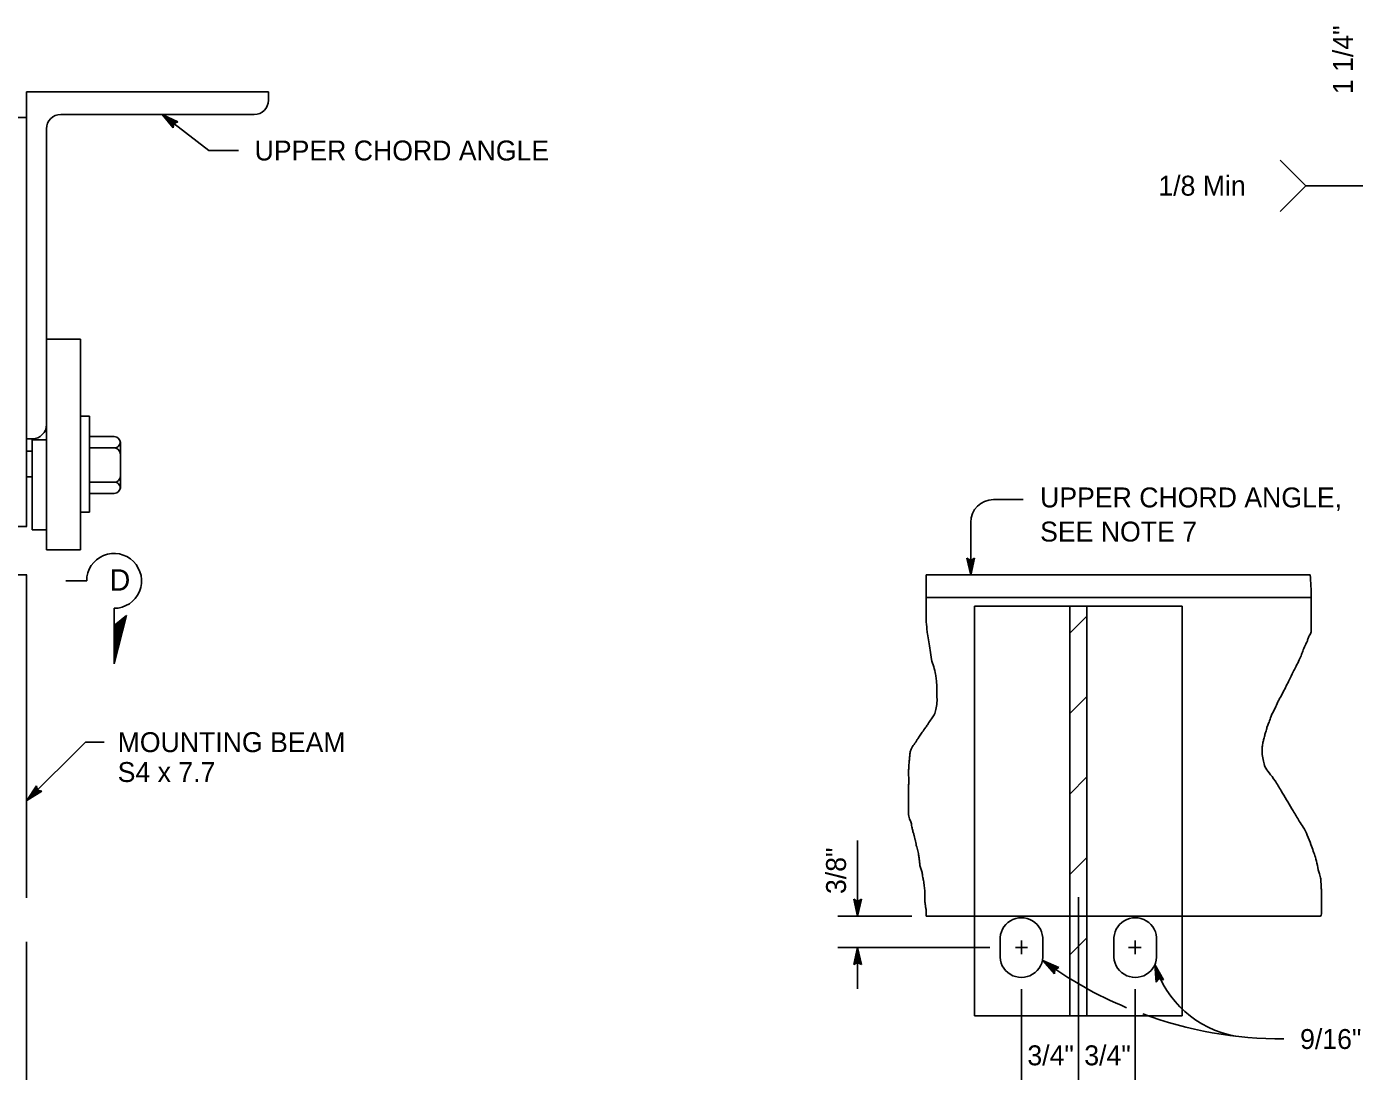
# Model space of a CAD drawing. Extents: x -894 to 866, y -476 to 714.
# Drawn here: x -461.6 to 5, y -118 to 249.3 of the extents above; entities that cross this region are included whole.
import ezdxf

# ---------------------------------------------------------------- set-up
doc = ezdxf.new("R2010")
doc.units = 0
for name, color, linetype in [('22 Misc Cnst Det', 7, 'Continuous'), ('56 Stage 3 Anno', 7, 'Continuous'), ('57 Undefined', 7, 'Continuous'), ('59 Sndwall Anno', 7, 'Continuous'), ('60 Nongeo Data', 7, 'Continuous')]:
    doc.layers.add(name, color=color, linetype=linetype)

msp = doc.modelspace()

# ---------------------------------------------------------------- linework, layer by layer
at = {"layer": '22 Misc Cnst Det'}
for p, q in [((-440.52, 54.46), (-447.86, 54.46)), ((-430.88, 44.82), (-430.88, 25.28)), ((-430.88, 25.28), (-426.53, 42.34)), ((-430.88, 38.81), (-426.53, 42.34)), ((-430.88, 26.69), (-426.98, 41.97)), ((-430.88, 28.09), (-427.43, 41.61)), ((-430.88, 29.49), (-427.88, 41.24)), ((-430.88, 30.89), (-428.33, 40.88)), ((-430.88, 32.29), (-428.78, 40.51)), ((-430.88, 33.7), (-429.23, 40.15)), ((-430.88, 35.1), (-429.68, 39.78)), ((-430.88, 36.5), (-430.14, 39.42)), ((-430.88, 37.91), (-430.59, 39.05))]:
    msp.add_line(p, q, dxfattribs=at)
msp.add_arc((-430.88, 54.46), 9.64, 270, 180.0005, dxfattribs=at)
at = {"layer": '56 Stage 3 Anno'}
for p, q in [((-414.04, 218.4), (-397.59, 205.75)), ((-410.1, 213.68), (-414.04, 218.4)), ((-414.04, 218.4), (-414.04, 218.4)), ((-414.04, 218.4), (-408.47, 215.8)), ((-410.05, 214.09), (-412.94, 217.56)), ((-412.93, 217.56), (-408.88, 215.65)), ((-410.02, 214.52), (-411.85, 216.71)), ((-411.85, 216.71), (-409.23, 215.49)), ((-409.95, 214.9), (-410.75, 215.87)), ((-410.75, 215.87), (-409.63, 215.35)), ((-409.92, 215.23), (-410.1, 213.68)), ((-408.47, 215.8), (-409.92, 215.23)), ((-408.47, 215.8), (-408.47, 215.8)), ((-410.1, 213.68), (-410.1, 213.68)), ((-397.59, 205.75), (-387.19, 205.75)), ((-21.1, 202.34), (-12.1, 193.34)), ((-21.1, 184.34), (-12.1, 193.34)), ((-12.06, 193.34), (32.29, 193.34)), ((-121.86, 83.04), (-111.37, 83.04)), ((-129.86, 75.04), (-129.86, 56.48)), ((-129.86, 56.48), (-131.19, 62.48)), ((-131.19, 62.48), (-131.19, 62.48)), ((-131.19, 62.48), (-129.86, 61.68)), ((-129.86, 57.87), (-130.83, 62.25)), ((-129.86, 59.25), (-130.48, 62.07)), ((-129.86, 60.63), (-130.12, 61.84)), ((-129.86, 61.68), (-128.52, 62.48)), ((-128.52, 62.48), (-129.86, 56.48)), ((-128.88, 62.27), (-129.86, 57.86)), ((-129.24, 62.03), (-129.86, 59.25)), ((-129.58, 61.86), (-129.86, 60.63)), ((-128.52, 62.48), (-128.52, 62.48)), ((-129.86, 56.48), (-129.86, 56.48)), ((-461.5, -22.76), (-440.98, -2.23)), ((-440.98, -2.23), (-434.41, -2.23)), ((-461.5, -22.76), (-458.2, -17.57)), ((-460.52, -21.77), (-458.11, -17.99)), ((-459.55, -20.8), (-457.99, -18.36)), ((-458.2, -17.57), (-458.2, -17.57)), ((-458.2, -17.57), (-457.82, -19.08)), ((-456.31, -19.46), (-461.5, -22.76)), ((-461.5, -22.76), (-461.5, -22.76)), ((-456.72, -19.36), (-460.52, -21.78)), ((-457.14, -19.27), (-459.55, -20.8)), ((-458.57, -19.83), (-457.9, -18.78)), ((-457.51, -19.15), (-458.57, -19.83)), ((-457.82, -19.08), (-456.31, -19.46)), ((-456.31, -19.46), (-456.31, -19.46)), ((-169.6, -36.84), (-169.6, -63.43)), ((-169.6, -63.43), (-170.93, -57.43)), ((-170.93, -57.43), (-170.93, -57.43)), ((-170.93, -57.43), (-169.6, -58.23)), ((-169.6, -62.04), (-170.57, -57.67)), ((-169.6, -60.67), (-170.22, -57.84)), ((-169.6, -59.29), (-169.87, -58.08)), ((-169.6, -58.23), (-168.26, -57.43)), ((-168.26, -57.43), (-169.6, -63.43)), ((-168.62, -57.65), (-169.6, -62.05)), ((-168.98, -57.88), (-169.6, -60.67)), ((-169.32, -58.06), (-169.6, -59.29)), ((-168.26, -57.43), (-168.26, -57.43)), ((-92.02, -56.73), (-92.02, -170.28)), ((-150.49, -63.43), (-176.51, -63.43)), ((-169.6, -63.43), (-169.6, -63.43)), ((-123.18, -74.43), (-176.51, -74.43)), ((-170.94, -80.43), (-169.6, -74.43)), ((-169.6, -74.43), (-169.6, -88.9)), ((-169.6, -74.43), (-169.6, -74.43)), ((-169.6, -74.43), (-168.27, -80.43)), ((-114.14, -74.43), (-109.83, -74.43)), ((-112.02, -71.91), (-112.02, -76.79)), ((-74.34, -74.43), (-69.92, -74.43)), ((-72.02, -71.91), (-72.02, -76.79)), ((-170.58, -80.22), (-169.6, -75.81)), ((-170.22, -79.98), (-169.6, -77.19)), ((-169.88, -79.81), (-169.6, -78.58)), ((-169.6, -75.82), (-168.63, -80.2)), ((-169.6, -77.19), (-168.98, -80.02)), ((-169.6, -78.58), (-169.34, -79.78)), ((-100.4, -83.66), (-104.46, -79.04)), ((-104.46, -79.04), (-104.46, -79.04)), ((-104.46, -79.04), (-98.83, -81.5)), ((-169.6, -79.63), (-170.94, -80.43)), ((-170.94, -80.43), (-170.94, -80.43)), ((-168.27, -80.43), (-169.6, -79.63)), ((-168.27, -80.43), (-168.27, -80.43)), ((-100.37, -83.25), (-103.35, -79.86)), ((-103.33, -79.86), (-99.23, -81.65)), ((-100.34, -82.82), (-102.23, -80.67)), ((-102.23, -80.67), (-99.58, -81.83)), ((-100.28, -82.43), (-101.11, -81.49)), ((-101.11, -81.49), (-99.98, -81.98)), ((-100.26, -82.11), (-100.4, -83.66)), ((-100.4, -83.66), (-100.4, -83.66)), ((-98.83, -81.5), (-100.26, -82.11)), ((-98.83, -81.5), (-98.83, -81.5)), ((-64.63, -86.57), (-65.09, -80.44)), ((-65.09, -80.44), (-65.09, -80.44)), ((-65.09, -80.44), (-62.08, -85.79)), ((-64.35, -86.26), (-64.69, -81.76)), ((-64.68, -81.77), (-62.49, -85.67)), ((-64.08, -85.93), (-64.29, -83.08)), ((-64.29, -83.08), (-62.87, -85.6)), ((-63.58, -85.41), (-64.63, -86.57)), ((-64.63, -86.57), (-64.63, -86.57)), ((-63.8, -85.66), (-63.89, -84.4)), ((-63.89, -84.4), (-63.28, -85.48)), ((-62.08, -85.79), (-63.58, -85.41)), ((-62.08, -85.79), (-62.08, -85.79)), ((-112.02, -89.01), (-112.02, -134.1)), ((-72.02, -89.01), (-72.02, -134.1))]:
    msp.add_line(p, q, dxfattribs=at)
for points in [[(-92.02, -59.73), (-92.02, -79.73)], [(-92.02, -82.73), (-92.02, -86.73)], [(-92.02, -89.73), (-92.02, -109.73)], [(-92.02, -112.73), (-92.02, -116.73)]]:
    msp.add_lwpolyline(points, dxfattribs=at)
for centre, radius, start, end in [((-121.86, 75.04), 8, 90, 180), ((-19.94, 36.93), 143.5, 233.9142, 247.4153), ((-30.47, -69.93), 36.18, 196.8752, 259.6915), ((-19.94, 36.93), 143.5, 249.8428, 270.0601)]:
    msp.add_arc(centre, radius, start, end, dxfattribs=at)
at = {"layer": '59 Sndwall Anno'}
for p, q in [((-95.02, 36.09), (-89.02, 42.09)), ((-95.02, 7.81), (-89.02, 13.81)), ((-95.02, -20.47), (-89.02, -14.47)), ((-95.02, -48.76), (-89.02, -42.76)), ((-95.02, -77.04), (-89.02, -71.04))]:
    msp.add_line(p, q, dxfattribs=at)
at = {"layer": '60 Nongeo Data'}
for p, q in [((-461.64, 73.61), (-461.64, 226.4)), ((-461.64, 226.4), (-376.64, 226.4)), ((-376.64, 226.4), (-376.64, 223.4)), ((-461.64, 217.4), (-555.64, 217.4)), ((-467.64, 217.4), (-461.64, 217.4)), ((-449.64, 218.4), (-381.64, 218.4)), ((-454.64, 213.4), (-454.64, 65.4)), ((-454.64, 139.4), (-442.64, 139.4)), ((-442.64, 139.4), (-442.64, 65.4)), ((-442.51, 112.4), (-439.51, 112.4)), ((-439.51, 112.4), (-439.51, 78.64)), ((-461.64, 104.4), (-459.64, 104.4)), ((-459.64, 104.02), (-459.64, 72.4)), ((-459.64, 104.02), (-454.64, 104.02)), ((-454.64, 104.4), (-454.64, 104.4)), ((-439.59, 105.17), (-430.83, 105.17)), ((-428.64, 103.39), (-428.64, 87.39)), ((-461.64, 100.02), (-459.64, 100.02)), ((-439.59, 101.2), (-430.62, 101.2)), ((-461.64, 91.02), (-459.64, 91.02)), ((-439.59, 89.16), (-430.79, 89.16)), ((-439.59, 85.2), (-430.83, 85.2)), ((-442.51, 78.64), (-439.51, 78.64)), ((-459.64, 72.4), (-454.64, 72.4)), ((-454.64, 65.4), (-442.64, 65.4)), ((-461.64, -56.99), (-461.64, 56.6)), ((-145.52, 56.57), (-10.52, 56.57)), ((-145.52, 56.57), (-10.52, 56.57)), ((-145.5, 48.57), (-10.2, 48.57)), ((-128.52, 45.57), (-128.52, -98.43)), ((-128.52, 45.57), (-95.02, 45.57)), ((-128.52, 45.57), (-128.52, -93.43)), ((-128.52, 45.57), (-95.02, 45.57)), ((-89.02, 45.57), (-95.02, 45.57)), ((-95.02, -98.43), (-95.02, 45.57)), ((-95.02, 45.57), (-89.02, 45.57)), ((-89.02, 45.57), (-55.52, 45.57)), ((-89.02, 45.57), (-55.52, 45.57)), ((-89.02, 45.57), (-89.02, -98.43)), ((-55.52, 45.57), (-55.52, -98.43)), ((-55.52, 45.57), (-55.52, -93.43)), ((-145.52, -63.43), (-128.52, -63.43)), ((-145.52, -63.43), (-128.52, -63.43)), ((-128.52, -63.43), (-55.52, -63.43)), ((-55.52, -63.43), (-7.32, -63.43)), ((-55.52, -63.43), (-7.32, -63.43)), ((-461.64, -300.26), (-461.64, -72.47)), ((-119.52, -76.79), (-119.52, -71.91)), ((-119.52, -76.79), (-119.52, -71.91)), ((-104.52, -76.79), (-104.52, -71.91)), ((-104.52, -76.79), (-104.52, -71.91)), ((-79.52, -76.79), (-79.52, -71.91)), ((-79.52, -76.79), (-79.52, -71.91)), ((-64.52, -76.79), (-64.52, -71.91)), ((-64.52, -76.79), (-64.52, -71.91)), ((-128.52, -98.43), (-95.02, -98.43)), ((-89.02, -98.43), (-95.02, -98.43)), ((-89.02, -98.43), (-55.52, -98.43))]:
    msp.add_line(p, q, dxfattribs=at)
for centre, radius, start, end in [((-381.64, 223.4), 5, 270, 0), ((-449.64, 213.4), 5, 90, 180), ((-459.64, 109.4), 5, 270, 0), ((-430.83, 102.98), 2.19, 0, 90), ((-430.83, 103.39), 2.19, 270, 0), ((-430.83, 99.01), 2.19, 0, 90), ((-430.83, 91.35), 2.19, 270, 0), ((-430.83, 86.97), 2.19, 0, 90), ((-430.83, 87.39), 2.19, 270, 0), ((-112.02, -71.45), 7.51, 356.4415, 183.5585), ((-112.02, -71.45), 7.51, 356.4415, 183.5585), ((-72.02, -71.45), 7.51, 356.4415, 183.5585), ((-72.02, -71.45), 7.51, 356.4415, 183.5585), ((-112.02, -77.41), 7.53, 175.3071, 4.6929), ((-112.02, -77.41), 7.53, 175.3071, 4.6929), ((-72.02, -77.41), 7.53, 175.3071, 4.6929), ((-72.02, -77.41), 7.53, 175.3071, 4.6929)]:
    msp.add_arc(centre, radius, start, end, dxfattribs=at)
for points in [[(-516.32, 86.56), (-515.54, 86.04), (-515.03, 85.78), (-513.99, 85.01), (-512.7, 84.23), (-510.37, 83.19), (-508.56, 82.67), (-506.49, 81.64), (-505.19, 81.12), (-504.93, 80.86), (-504.67, 80.86), (-500.53, 79.83), (-497.69, 78.79), (-495.62, 77.75), (-495.22, 77.24), (-494.83, 77), (-494.56, 76.72), (-493.27, 76.16), (-490.9, 75.31), (-489.64, 75.17), (-488.6, 74.91), (-486.28, 74.39), (-484.65, 74.01), (-483.43, 73.61), (-482.65, 73.35), (-479.8, 72.49), (-479.07, 72.27), (-477.58, 72.29), (-476.7, 72.32), (-475.92, 72.32), (-475.4, 72.32), (-474.89, 72.32), (-474.11, 72.32), (-473.85, 72.32), (-473.59, 72.32), (-473.33, 72.32), (-473.08, 72.32), (-471.29, 72.32), (-471.03, 72.32), (-470.77, 72.32), (-470.51, 72.32), (-470.25, 72.32), (-469.86, 72.35), (-469.58, 72.41), (-469.38, 72.49), (-469.22, 72.58), (-468.98, 72.75), (-468.7, 72.84), (-468.59, 72.89), (-468.34, 72.97), (-468.18, 73.09), (-467.46, 73.31), (-467.15, 73.35), (-466.89, 73.35), (-466.63, 73.35), (-466.37, 73.35), (-466.17, 73.39), (-465.89, 73.42), (-465.58, 73.48), (-465.13, 73.53), (-464.56, 73.61), (-464.3, 73.61), (-464.04, 73.61), (-463.78, 73.61), (-463.52, 73.61), (-463.01, 73.61), (-462.75, 73.61), (-462.23, 73.61), (-461.97, 73.61), (-461.71, 73.61), (-461.6, 73.61)], [(-516.32, 69.55), (-515.54, 69.03), (-515.03, 68.77), (-513.99, 67.99), (-512.7, 67.22), (-510.37, 66.18), (-508.56, 65.66), (-506.49, 64.63), (-505.19, 64.11), (-504.93, 63.85), (-504.67, 63.85), (-500.53, 62.82), (-497.69, 61.78), (-495.62, 60.74), (-495.22, 60.23), (-494.83, 59.99), (-494.56, 59.71), (-493.27, 59.14), (-490.9, 58.3), (-489.64, 58.15), (-488.6, 57.9), (-486.28, 57.38), (-484.65, 57), (-483.43, 56.6), (-482.65, 56.34), (-479.8, 55.48), (-479.07, 55.26), (-477.58, 55.28), (-476.7, 55.31), (-475.92, 55.31), (-475.4, 55.31), (-474.89, 55.31), (-474.11, 55.31), (-473.85, 55.31), (-473.59, 55.31), (-473.33, 55.31), (-473.08, 55.31), (-471.29, 55.31), (-471.03, 55.31), (-470.77, 55.31), (-470.51, 55.31), (-470.25, 55.31), (-469.86, 55.34), (-469.58, 55.4), (-469.38, 55.48), (-469.22, 55.57), (-468.98, 55.73), (-468.7, 55.82), (-468.59, 55.88), (-468.34, 55.96), (-468.18, 56.08), (-467.46, 56.3), (-467.15, 56.34), (-466.89, 56.34), (-466.63, 56.34), (-466.37, 56.34), (-466.17, 56.38), (-465.89, 56.41), (-465.58, 56.47), (-465.13, 56.52), (-464.56, 56.6), (-464.3, 56.6), (-464.04, 56.6), (-463.78, 56.6), (-463.52, 56.6), (-463.01, 56.6), (-462.75, 56.6), (-462.23, 56.6), (-461.97, 56.6), (-461.71, 56.6), (-461.6, 56.6)], [(-145.52, 56.57), (-145.5, 50.53), (-145.5, 50.06), (-145.5, 49.58), (-145.5, 49.11), (-145.5, 48.64), (-145.5, 47.69), (-145.5, 47.21), (-145.5, 46.74), (-145.5, 46.27), (-145.5, 45.79), (-145.5, 45.32), (-145.5, 44.37), (-145.5, 43.42), (-145.5, 42), (-145.5, 41.05), (-145.45, 39.85), (-145.36, 38.99), (-145.28, 37.79), (-145.03, 35.84), (-144.55, 33), (-144.08, 30.15), (-143.61, 26.83), (-142.86, 24.3), (-142.18, 21.62), (-141.99, 19.99), (-141.71, 17.36), (-141.71, 15.46), (-141.71, 14.04), (-141.71, 11.67), (-142.09, 9.24), (-142.66, 7.4), (-143.61, 5.98), (-144.85, 4.2), (-145.63, 3.03), (-146.92, 1.24), (-147.87, -0.18), (-148.61, -1.33), (-149.76, -3.02), (-150.32, -3.76), (-150.5, -4.18), (-151.04, -5.29), (-151.22, -6.68), (-151.31, -7.51), (-151.4, -8.43), (-151.44, -9.06), (-151.56, -10.06), (-151.56, -10.69), (-151.56, -11.15), (-151.65, -11.98), (-151.65, -14.08), (-151.61, -15.96), (-151.66, -17.72), (-151.66, -18.66), (-151.66, -20.09), (-151.66, -21.51), (-151.66, -22.46), (-151.66, -23.4), (-151.66, -24.35), (-151.66, -24.82), (-151.66, -25.3), (-151.66, -26.25), (-151.66, -26.72), (-151.66, -27.67), (-151.48, -28.7), (-151.19, -29.56), (-150.71, -30.99), (-150.51, -32.04), (-150.24, -33.3), (-150.08, -33.93), (-149.88, -34.48), (-149.76, -35.03), (-149.67, -35.28), (-149.6, -35.62), (-149.32, -36.63), (-149.19, -37.07), (-149.06, -38.04), (-148.82, -39.04), (-148.57, -39.99), (-148.34, -40.94), (-148.15, -41.84), (-148.04, -42.52), (-147.87, -43.78), (-147.73, -45.27), (-147.4, -46.63), (-146.92, -48.05), (-146.74, -49.39), (-146.45, -50.89), (-146.31, -51.81), (-146.17, -52.88), (-145.97, -54.68)], [(-145.52, 56.57), (-145.5, 50.53), (-145.5, 50.06), (-145.5, 49.58), (-145.5, 49.11), (-145.5, 48.64), (-145.5, 47.69), (-145.5, 47.21), (-145.5, 46.74), (-145.5, 46.27), (-145.5, 45.79), (-145.5, 45.32), (-145.5, 44.37), (-145.5, 43.42), (-145.5, 42), (-145.5, 41.05), (-145.45, 39.85), (-145.36, 38.99), (-145.28, 37.79), (-145.03, 35.84), (-144.55, 33), (-144.08, 30.15), (-143.61, 26.83), (-142.86, 24.3), (-142.18, 21.62), (-141.99, 19.99), (-141.71, 17.36), (-141.71, 15.46), (-141.71, 14.04), (-141.71, 11.67), (-142.09, 9.24), (-142.66, 7.4), (-143.61, 5.98), (-144.85, 4.2), (-145.63, 3.03), (-146.92, 1.24), (-147.87, -0.18), (-148.61, -1.33), (-149.76, -3.02), (-150.32, -3.76), (-150.5, -4.18), (-151.04, -5.29), (-151.22, -6.68), (-151.31, -7.51), (-151.4, -8.43), (-151.44, -9.06), (-151.56, -10.06), (-151.56, -10.69), (-151.56, -11.15), (-151.65, -11.98), (-151.65, -14.08), (-151.61, -15.96), (-151.66, -17.72), (-151.66, -18.66), (-151.66, -20.09), (-151.66, -21.51), (-151.66, -22.46), (-151.66, -23.4), (-151.66, -24.35), (-151.66, -24.82), (-151.66, -25.3), (-151.66, -26.25), (-151.66, -26.72), (-151.66, -27.67), (-151.48, -28.7), (-151.19, -29.56), (-150.71, -30.99), (-150.51, -32.04), (-150.24, -33.3), (-150.08, -33.93), (-149.88, -34.48), (-149.76, -35.03), (-149.67, -35.28), (-149.6, -35.62), (-149.32, -36.63), (-149.19, -37.07), (-149.06, -38.04), (-148.82, -39.04), (-148.57, -39.99), (-148.34, -40.94), (-148.15, -41.84), (-148.04, -42.52), (-147.87, -43.78), (-147.73, -45.27), (-147.4, -46.63), (-146.92, -48.05), (-146.74, -49.39), (-146.45, -50.89), (-146.31, -51.81), (-146.17, -52.88), (-145.97, -54.68)], [(-10.52, 56.57), (-10.2, 48.71), (-10.2, 47.26), (-10.15, 45.8), (-10.15, 45.1), (-10.15, 43.68), (-10.15, 42.97), (-10.15, 42.26), (-10.15, 41.56), (-10.15, 40.85), (-10.15, 40.14), (-10.15, 39.43), (-10.15, 38.72), (-10.15, 38.02), (-10.15, 37.31), (-10.45, 35.87), (-10.86, 35.18), (-11.36, 33.96), (-11.75, 32.92), (-12.1, 32.22), (-12.98, 30.23), (-13.58, 28.56), (-14.4, 26.69), (-15.49, 24.47), (-15.97, 23.56), (-16.52, 22.44), (-17.93, 19.61), (-18.97, 17.47), (-20.06, 15.36), (-21.27, 13.07), (-21.93, 11.9), (-22.89, 9.7), (-23.6, 8.28), (-24.3, 6.86), (-25.01, 4.74), (-25.59, 3.41), (-26.05, 1.76), (-26.43, 0.49), (-26.83, -1.08), (-27.13, -2.34), (-27.39, -3.92), (-27.39, -4.69), (-27.39, -6.6), (-26.98, -8.93), (-26.43, -10.84), (-25.01, -12.96), (-22.89, -15.79), (-20.76, -19.33), (-18.88, -22.45), (-17.02, -25.65), (-16.52, -26.41), (-14.4, -29.95), (-12.98, -32.08), (-11.56, -34.91), (-10.31, -38.15), (-9.44, -40.58), (-8.73, -42.7), (-8.03, -45.53), (-7.32, -48.57), (-6.84, -50.31), (-6.72, -52.61), (-6.61, -54.03), (-6.61, -54.74), (-6.61, -55.44), (-6.61, -56.86), (-6.61, -57.57), (-6.61, -58.28), (-6.61, -58.98), (-6.61, -59.69), (-6.61, -60.4), (-6.61, -61.11), (-6.61, -61.82), (-6.61, -62.52), (-6.92, -63.35), (-7.35, -63.43)], [(-10.52, 56.57), (-10.2, 48.71), (-10.2, 47.26), (-10.15, 45.8), (-10.15, 45.1), (-10.15, 43.68), (-10.15, 42.97), (-10.15, 42.26), (-10.15, 41.56), (-10.15, 40.85), (-10.15, 40.14), (-10.15, 39.43), (-10.15, 38.72), (-10.15, 38.02), (-10.15, 37.31), (-10.45, 35.87), (-10.86, 35.18), (-11.36, 33.96), (-11.75, 32.92), (-12.1, 32.22), (-12.98, 30.23), (-13.58, 28.56), (-14.4, 26.69), (-15.49, 24.47), (-15.97, 23.56), (-16.52, 22.44), (-17.93, 19.61), (-18.97, 17.47), (-20.06, 15.36), (-21.27, 13.07), (-21.93, 11.9), (-22.89, 9.7), (-23.6, 8.28), (-24.3, 6.86), (-25.01, 4.74), (-25.59, 3.41), (-26.05, 1.76), (-26.43, 0.49), (-26.83, -1.08), (-27.13, -2.34), (-27.39, -3.92), (-27.39, -4.69), (-27.39, -6.6), (-26.98, -8.93), (-26.43, -10.84), (-25.01, -12.96), (-22.89, -15.79), (-20.76, -19.33), (-18.88, -22.45), (-17.02, -25.65), (-16.52, -26.41), (-14.4, -29.95), (-12.98, -32.08), (-11.56, -34.91), (-10.31, -38.15), (-9.44, -40.58), (-8.73, -42.7), (-8.03, -45.53), (-7.32, -48.57), (-6.84, -50.31), (-6.72, -52.61), (-6.61, -54.03), (-6.61, -54.74), (-6.61, -55.44), (-6.61, -56.86), (-6.61, -57.57), (-6.61, -58.28), (-6.61, -58.98), (-6.61, -59.69), (-6.61, -60.4), (-6.61, -61.11), (-6.61, -61.82), (-6.61, -62.52), (-6.92, -63.35), (-7.35, -63.43)], [(-145.97, -54.68), (-145.97, -55.16), (-145.97, -55.63), (-145.97, -56.58), (-145.97, -57.05), (-145.97, -57.53), (-145.97, -58.48), (-145.84, -58.95), (-145.81, -59.32), (-145.74, -59.82), (-145.71, -60.28), (-145.58, -60.71), (-145.5, -61.32), (-145.5, -61.79), (-145.5, -62.27), (-145.5, -62.74), (-145.5, -63.21), (-145.52, -63.43)], [(-145.97, -54.68), (-145.97, -55.16), (-145.97, -55.63), (-145.97, -56.58), (-145.97, -57.05), (-145.97, -57.53), (-145.97, -58.48), (-145.84, -58.95), (-145.81, -59.32), (-145.74, -59.82), (-145.71, -60.28), (-145.58, -60.71), (-145.5, -61.32), (-145.5, -61.79), (-145.5, -62.27), (-145.5, -62.74), (-145.5, -63.21), (-145.52, -63.43)]]:
    msp.add_spline(points, degree=3, dxfattribs=at)

# ---------------------------------------------------------------- texts
at = {"layer": '56 Stage 3 Anno'}
msp.add_text('D', height=7.5, dxfattribs=at).set_placement((-432.44, 51.04))
at = {"layer": '57 Undefined'}
for s, p in [('1 1/4"', (4.47, 225.57)), ('3/8"', (-173.68, -55.61))]:
    msp.add_text(s, height=7, rotation=90, dxfattribs=at).set_placement(p)
for s, p in [('UPPER CHORD ANGLE', (-381.5, 202.25)), ('1/8 Min', (-63.9, 189.88)), ('UPPER CHORD ANGLE,', (-105.46, 80.29)), ('SEE NOTE 7', (-105.46, 68.29)), ('MOUNTING BEAM', (-429.63, -5.73)), ('S4 x 7.7', (-429.63, -16.23)), ('9/16" x 7/8" SLOT', (-14.09, -110.08)), ('3/4"', (-109.93, -115.82)), ('3/4"', (-89.93, -115.82))]:
    msp.add_text(s, height=7, dxfattribs=at).set_placement(p)

doc.saveas('drawing.dxf')
